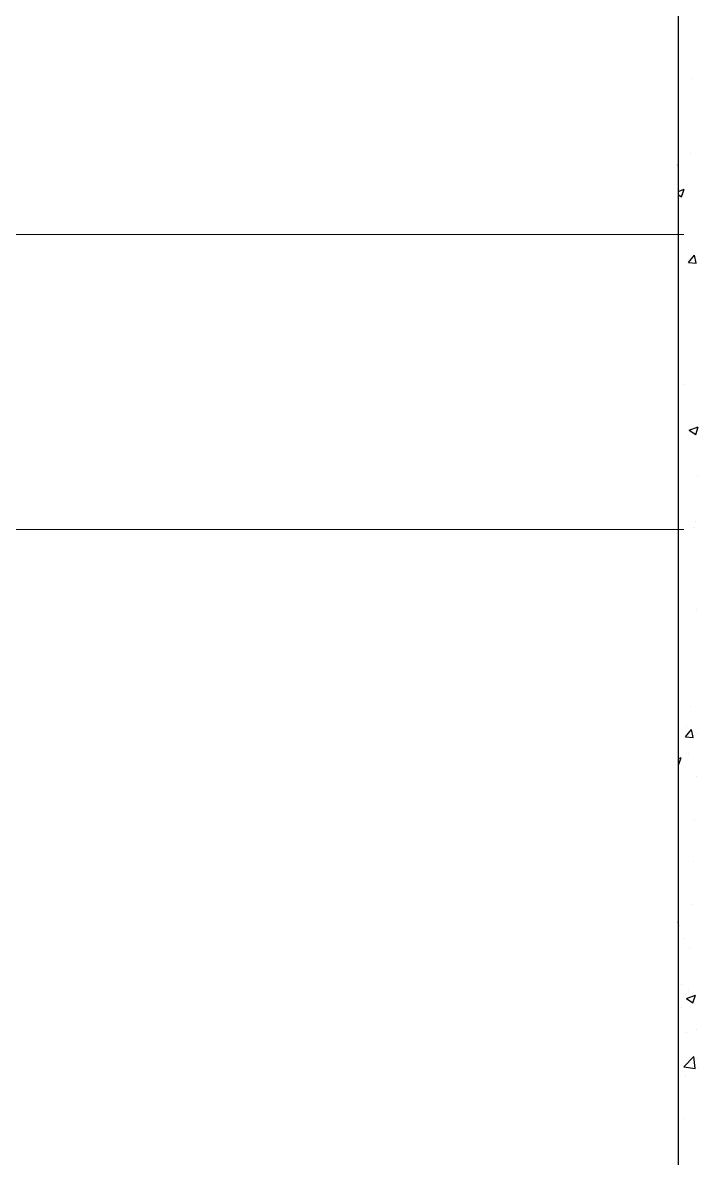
# Model space of a CAD drawing. Header units: millimetres. Extents: x 331487 to 517269, y 198509 to 399936.
# Drawn here: x 419435 to 419962, y 389349 to 390234 of the extents above; entities that cross this region are included whole.
import ezdxf

# ---------------------------------------------------------------- set-up
doc = ezdxf.new("R2010")
doc.units = ezdxf.units.MM
doc.header["$MEASUREMENT"] = 0
doc.layers.add('BEAM', color=1, linetype='Continuous', lineweight=5)
doc.layers.add('COLUMN', color=6, linetype='Continuous')

msp = doc.modelspace()

# ---------------------------------------------------------------- linework, layer by layer
at = {"layer": 'BEAM', "ltscale": 750}
for p, q in [((414895.13, 390069.03), (419950.13, 390069.03)), ((414895.13, 389839.03), (419950.13, 389839.03))]:
    msp.add_line(p, q, dxfattribs=at)
at = {"layer": 'COLUMN'}
msp.add_line((419945.71, 399936.48), (419945.71, 381283.05), dxfattribs=at)
at = {"layer": 'COLUMN', "color": 2, "linetype": 'Continuous'}
for p, q in [((419957.06, 390190.86), (419957.06, 390190.86)), ((419955.64, 390132.39), (419955.64, 390132.39)), ((419945.95, 390121.92), (419945.71, 390123.25)), ((419945.71, 390121.95), (419945.96, 390121.93)), ((419945.71, 390102.49), (419950.47, 390104.32)), ((419945.71, 390100.12), (419948.45, 390098.28)), ((419948.44, 390098.27), (419950.47, 390104.32)), ((419949.99, 390100.11), (419949.99, 390100.11)), ((419953.85, 390047.23), (419958.67, 390052.98)), ((419953.85, 390047.23), (419959.83, 390046.71)), ((419959.83, 390046.7), (419958.67, 390052.97)), ((419950.16, 389951.78), (419950.16, 389951.78)), ((419954.5, 389916.34), (419961.5, 389919.03)), ((419954.5, 389916.34), (419959.47, 389912.98)), ((419959.47, 389912.98), (419961.5, 389919.03)), ((419945.72, 389880.56), (419945.72, 389880.56)), ((419960.71, 389881.22), (419960.71, 389881.22)), ((419959.43, 389845.07), (419959.43, 389845.07)), ((419958.12, 389840.91), (419958.12, 389840.91)), ((419959.73, 389776.38), (419959.73, 389776.38)), ((419955.23, 389700.61), (419955.23, 389700.61)), ((419951.5, 389677.41), (419956.32, 389683.15)), ((419952.66, 389685.62), (419952.66, 389685.62)), ((419957.48, 389676.88), (419956.32, 389683.15)), ((419951.5, 389677.41), (419957.48, 389676.89)), ((419961.09, 389679.65), (419961.09, 389679.65)), ((419945.71, 389660.26), (419948.2, 389661.22)), ((419946.16, 389655.18), (419948.19, 389661.22)), ((419953.96, 389664.46), (419953.96, 389664.46)), ((419945.71, 389655.49), (419946.17, 389655.18)), ((419959.87, 389646.36), (419959.87, 389646.36)), ((419958.66, 389613.07), (419958.66, 389613.07)), ((419957.44, 389579.79), (419957.44, 389579.79)), ((419956.22, 389546.5), (419956.22, 389546.5)), ((419945.77, 389532.59), (419945.71, 389533.13)), ((419945.71, 389532.6), (419945.77, 389532.59)), ((419946.78, 389530.61), (419946.78, 389530.61)), ((419949.76, 389520), (419949.76, 389520)), ((419955.01, 389513.21), (419955.01, 389513.21)), ((419948.49, 389483.85), (419948.49, 389483.85)), ((419953.79, 389479.92), (419953.79, 389479.92)), ((419952.22, 389473.24), (419959.22, 389475.93)), ((419952.22, 389473.24), (419957.2, 389469.89)), ((419957.19, 389469.88), (419959.22, 389475.93)), ((419948.39, 389466.07), (419948.39, 389466.07)), ((419952.58, 389446.63), (419952.58, 389446.63)), ((419960.05, 389449.4), (419960.05, 389449.4)), ((419950.23, 389420.1), (419958.01, 389428.22)), ((419959.03, 389418.63), (419957.92, 389428.13)), ((419960.79, 389426.42), (419960.79, 389426.42)), ((419950.13, 389420.01), (419959.03, 389418.63)), ((419961.5, 389419.66), (419961.5, 389419.66)), ((419951.36, 389413.34), (419951.36, 389413.34)), ((419950.14, 389380.05), (419950.14, 389380.05))]:
    msp.add_line(p, q, dxfattribs=at)

doc.saveas('drawing.dxf')
